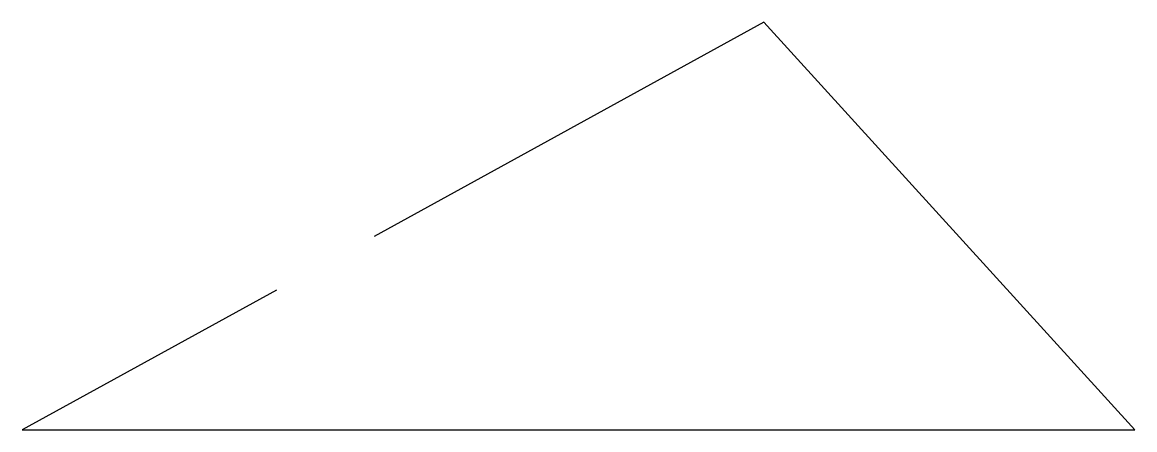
# Model space of a CAD drawing. Header units: millimetres. Extents: x 30 to 60, y 40 to 51.
import ezdxf

# ---------------------------------------------------------------- set-up
doc = ezdxf.new("R2010")
doc.units = ezdxf.units.MM
doc.linetypes.add('ACAD_ISO02W100', pattern=[15, 12, -3])
doc.layers.get('0').update_dxf_attribs({"lineweight": 25})

msp = doc.modelspace()

# ---------------------------------------------------------------- linework, layer by layer
at = {"color": 18, "linetype": 'ACAD_ISO02W100', "true_color": 0x000000}
msp.add_line((50, 51), (30, 40), dxfattribs=at)
at = {"color": 18, "true_color": 0x000000}
for p, q in [((60, 40), (50, 51)), ((30, 40), (60, 40))]:
    msp.add_line(p, q, dxfattribs=at)

doc.saveas('drawing.dxf')
